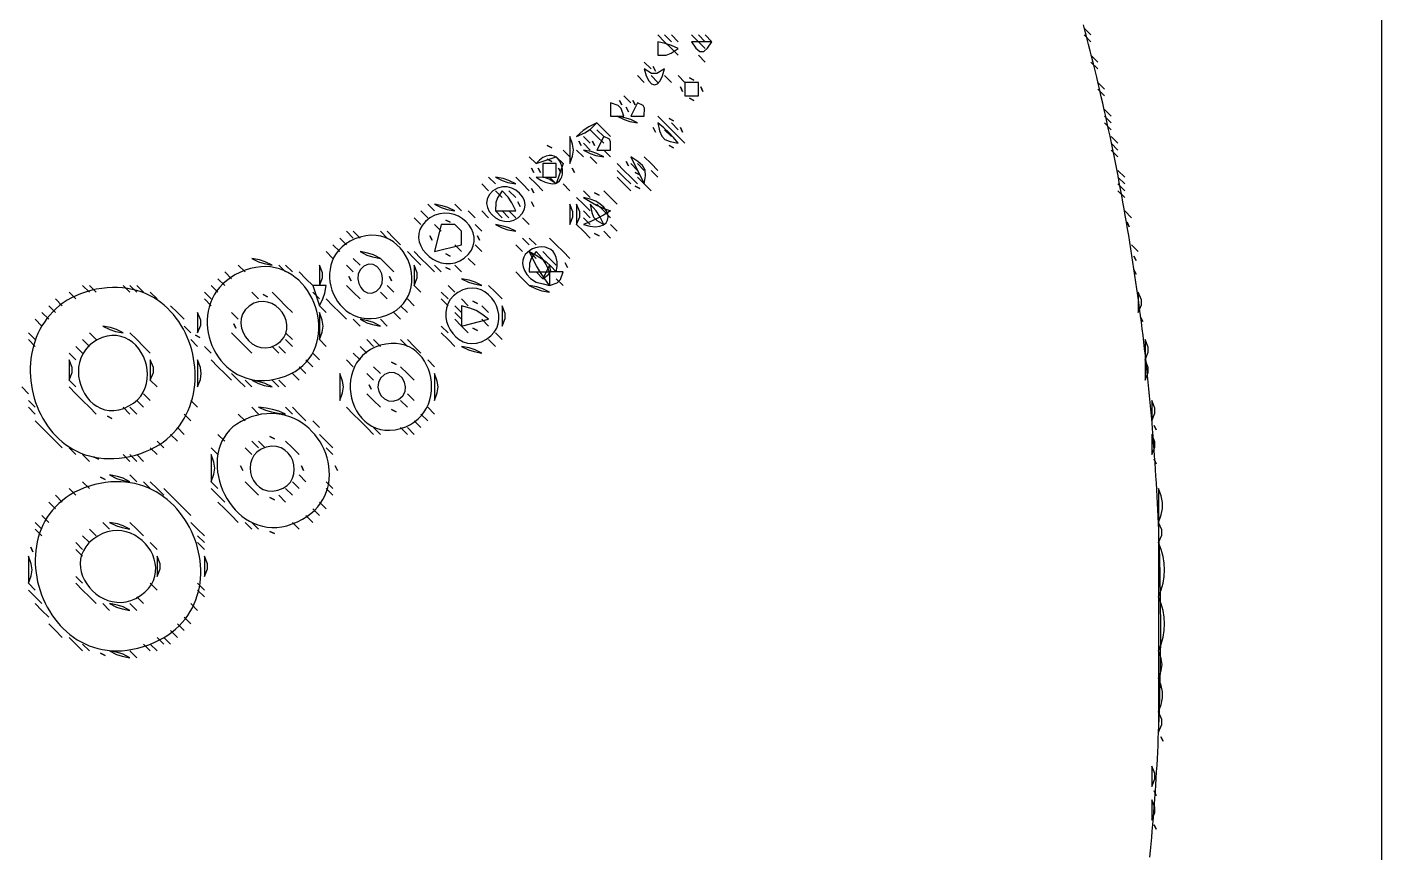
# Model space of a CAD drawing. Extents: x 0 to 750, y 0 to 750.
# Drawn here: x 549.8 to 750, y 342.2 to 464.2 of the extents above; entities that cross this region are included whole.
import ezdxf

# ---------------------------------------------------------------- set-up
doc = ezdxf.new("R2010")
doc.units = 0
for name, color, linetype in [('C18', 18, 'CONTINUOUS'), ('C19', 19, 'CONTINUOUS'), ('C250', 250, 'CONTINUOUS'), ('C251', 251, 'CONTINUOUS'), ('C252', 252, 'CONTINUOUS'), ('C253', 253, 'CONTINUOUS'), ('C254', 254, 'CONTINUOUS'), ('C27', 27, 'CONTINUOUS'), ('C28', 28, 'CONTINUOUS'), ('C29', 29, 'CONTINUOUS'), ('C37', 37, 'CONTINUOUS'), ('C39', 39, 'CONTINUOUS'), ('C47', 47, 'CONTINUOUS'), ('C59', 59, 'CONTINUOUS'), ('C7', 7, 'CONTINUOUS')]:
    doc.layers.add(name, color=color, linetype=linetype)

msp = doc.modelspace()

# ---------------------------------------------------------------- linework, layer by layer
at = {"layer": 'C18'}
msp.add_lwpolyline([(644, 449), (645, 448), (644, 449)], dxfattribs=at)
at = {"layer": 'C19'}
for points in [[(644, 462), (645, 461), (644, 462)], [(649, 462), (650, 461), (649, 462)], [(633.6666, 446.6666), (633.3333, 447.3333)], [(633.333313, 447.333344), (633.6667, 446.6666)], [(607, 430), (608, 429), (607, 430)]]:
    msp.add_lwpolyline(points, dxfattribs=at)
at = {"layer": 'C250'}
for points in [[(645, 463), (646, 462), (645, 463)], [(706, 463), (707, 462), (706, 463)], [(707, 459), (708, 458), (707, 459)], [(640, 457), (641, 456), (640, 457)], [(642, 457), (643, 456), (642, 457)], [(708, 455), (709, 454), (708, 455)], [(642.6666, 448.6666), (642.3333, 449.3333)], [(642.333313, 449.333344), (642.6667, 448.6666)], [(645, 449), (646, 448), (645, 449)], [(626.666687, 446.666656), (627.3333, 446.3333), (626.6667, 446.6666)], [(646, 448), (647, 447), (646, 448)], [(626.666687, 444.666656), (627.3333, 444.3333), (626.6667, 444.6666)], [(633, 445), (634, 444), (633, 445)], [(635, 446), (636, 445), (635, 446)], [(710, 446), (711, 445), (710, 446)], [(630.6666, 442.6666), (630.3333, 443.3333)], [(630.333313, 443.333344), (630.6667, 442.6666)], [(642, 443), (643, 442), (642, 443)], [(617, 441), (618, 440), (617, 441)], [(622, 442), (623, 441), (622, 442)], [(641, 441), (642, 440), (641, 441)], [(621, 440), (622, 439), (621, 440)], [(632, 440), (633, 439), (632, 440)], [(636, 439), (637, 438), (636, 439)], [(609, 438), (610, 437), (609, 438)], [(624.6666, 437.6666), (624.3333, 438.3333)], [(624.333313, 438.333344), (624.6667, 437.6666)], [(632, 437), (633, 436), (632, 437)], [(607, 436), (608, 435), (607, 436)], [(616, 435), (617, 434), (616, 435)], [(712.6666, 434.6666), (712.3333, 435.3333)], [(712.333313, 435.333344), (712.6667, 434.6666)], [(597, 434), (598, 433), (597, 434)], [(623, 433), (624, 432), (623, 433)], [(635, 434), (636, 433), (635, 434)], [(622, 432), (623, 431), (622, 432)], [(593, 429), (593, 426), (593.464, 427.123), (593.464, 427.8769), (593, 429)], [(598, 430), (599, 429), (598, 430)], [(599.564087, 428.828705), (599.0316, 428.3138), (598.7444, 427.678), (598.6767, 426.9845), (598.8027, 426.297), (599.0965, 425.679), (599.5326, 425.1939), (600.085, 424.9053), (600.728, 424.8765), (601.4359, 425.1713)], [(601.4359, 425.1712), (601.9682, 425.686), (602.2553, 426.3219), (602.3231, 427.0153), (602.1971, 427.7028), (601.9032, 428.3208), (601.4672, 428.8059), (600.9149, 429.0946), (600.2719, 429.1233), (599.5641, 428.8287)], [(609, 429), (610, 428), (609, 429)], [(629.6666, 428.6666), (629.3333, 429.3333)], [(629.333313, 429.333344), (629.6667, 428.6666)], [(597.6666, 426.6666), (597.3333, 427.3333)], [(597.333313, 427.333344), (597.6667, 426.6666)], [(614, 427), (615.01, 426.4922), (615.8544, 426.2187), (617, 426), (615.9899, 426.5077), (615.1454, 426.7812), (614, 427)], [(558, 426), (559, 425), (558, 426)], [(566, 426), (567, 425), (566, 426)], [(607, 426), (608, 425), (607, 426)], [(624, 426), (625.01, 425.4921), (625.8544, 425.2187), (627, 425), (625.9899, 425.5077), (625.1455, 425.7812), (624, 426)], [(554, 424), (555, 423), (554, 424)], [(571, 423), (572, 422), (571, 423)], [(594, 424), (595, 423), (594, 424)], [(615.666687, 423.666656), (616.3333, 423.3333), (615.6667, 423.6666)], [(551, 421), (552, 420), (551, 421)], [(575, 422), (575, 419), (575.464, 420.123), (575.464, 420.8769), (575, 422)], [(615.666687, 419.666656), (616.3333, 419.3333), (615.6667, 419.6666)], [(566, 418), (567, 417), (566, 418)], [(593, 418), (594, 417), (593, 418)], [(606, 418), (607, 417), (606, 418)], [(614, 417), (615.01, 416.4921), (615.8544, 416.2187), (617, 416), (615.9899, 416.5077), (615.1454, 416.7812), (614, 417)], [(575, 415), (575, 411), (575.3994, 412.1198), (575.5326, 413), (575.3994, 413.8801), (575, 415)], [(597, 415), (598, 414), (597, 415)], [(715, 415), (715, 412), (715.464, 413.123), (715.464, 413.8769), (715, 415)], [(578, 414), (579, 413), (578, 414)], [(596, 413), (596, 409), (596.3994, 410.1198), (596.5326, 410.9999), (596.3994, 411.88), (596, 413)], [(605, 414), (606, 413), (605, 414)], [(549, 411), (550, 410), (549, 411)], [(556, 412), (557, 411), (556, 412)], [(587, 412), (588, 411), (587, 412)], [(600.6666, 410.6666), (600.3333, 411.3333)], [(600.333313, 411.333344), (600.6667, 410.6666)], [(557, 410), (558, 409), (557, 410)], [(566, 409), (567, 408), (566, 409)], [(605, 409), (606, 408), (605, 409)], [(550, 408), (551, 407), (550, 408)], [(597, 408), (598, 407), (597, 408)], [(606, 405), (607, 404), (606, 405)], [(554, 403), (555, 402), (554, 403)], [(594, 403), (595, 402), (594, 403)], [(716, 404), (716, 401), (716.464, 402.123), (716.464, 402.8769), (716, 404)], [(558, 401), (559, 400), (558, 401)], [(566, 401), (567, 400), (566, 401)], [(560.666687, 397.666656), (561.3333, 397.3333), (560.6667, 397.6666)], [(568, 397), (569, 396), (568, 397)], [(577, 396), (578, 395), (577, 396)], [(573, 393), (574, 392), (573, 393)], [(579, 393), (580, 392), (579, 393)], [(593, 394), (594, 393), (593, 394)], [(551, 391), (552, 390), (551, 391)], [(562, 391), (563.01, 390.4921), (563.8544, 390.2187), (565, 390), (563.9899, 390.5077), (563.1455, 390.7812), (562, 391)], [(591, 392), (592, 391), (591, 392)], [(557, 387), (558, 386), (557, 387)], [(568, 388), (569, 387), (568, 388)], [(557, 383), (558, 382), (557, 383)], [(568, 382), (569, 381), (568, 382)], [(551, 379), (552, 378), (551, 379)], [(562, 379), (563.01, 378.4921), (563.8544, 378.2187), (565, 378), (563.9899, 378.5077), (563.1455, 378.7812), (562, 379)], [(717, 380), (717, 372), (717.381, 373.0253), (717.6532, 374.0289), (717.8166, 375.0181), (717.871, 375.9999), (717.8166, 376.9818), (717.6532, 377.9709), (717.381, 378.9745), (717, 380)], [(568, 373), (569, 372), (568, 373)], [(560.666687, 371.666656), (561.3333, 371.3333), (560.6667, 371.6666)], [(565, 372), (566, 371), (565, 372)], [(716.6666, 350.6666), (716.3333, 351.3333)], [(716.333313, 351.333344), (716.6667, 350.6666)]]:
    msp.add_lwpolyline(points, dxfattribs=at)
at = {"layer": 'C251'}
for points in [[(648, 463), (649, 462), (648, 463)], [(650, 463), (651, 462), (650, 463)], [(647, 456), (647, 454), (649, 454), (649, 456), (647, 456)], [(643, 451), (644, 450), (643, 451)], [(709, 451), (710, 450), (709, 451)], [(632, 447), (633, 446), (632, 447)], [(634, 448), (635, 447), (634, 448)], [(629, 446), (630, 445), (629, 446)], [(631, 446), (632, 445), (631, 446)], [(641, 445), (642, 444), (641, 445)], [(628.6666, 442.6666), (628.3333, 443.3333)], [(628.333313, 443.333344), (628.6667, 442.6666)], [(640, 444), (641, 443), (640, 444)], [(623, 441), (624, 440), (623, 441)], [(639, 442), (640, 441), (639, 442)], [(711, 441), (712, 440), (711, 441)], [(619, 440), (620, 439), (619, 440)], [(620, 440), (619.3026, 438.9643), (619.0401, 438.2478), (619, 437), (622, 437), (621.4432, 438.2082), (620.8977, 439.0298), (620, 440)], [(613, 438), (614, 437), (613, 438)], [(620, 437), (621, 436), (620, 437)], [(613, 435), (614, 434), (613, 435)], [(636, 435), (637, 434), (636, 435)], [(603, 434), (604, 433), (603, 434)], [(609.6666, 432.6666), (609.3333, 433.3333)], [(609.333313, 433.333344), (609.6667, 432.6666)], [(627, 433), (628, 432), (627, 433)], [(632, 434), (633, 433), (632, 434)], [(594, 431), (595, 430), (594, 431)], [(607, 431), (608, 430), (607, 431)], [(613, 432), (614, 431), (613, 432)], [(616, 432), (617, 431), (616, 432)], [(624, 431), (625, 430), (624, 431)], [(625, 431), (624.3026, 429.9643), (624.0402, 429.2478), (624, 428), (627, 428), (626.4432, 429.2082), (625.8977, 430.0298), (625, 431)], [(588, 429), (589, 428), (588, 429)], [(603, 429), (604, 428), (603, 429)], [(607, 429), (607, 426), (607.464, 427.123), (607.464, 427.8769), (607, 429)], [(713.6666, 429.6666), (713.3333, 430.3333)], [(713.333313, 430.333344), (713.6667, 429.6666)], [(625, 428), (626, 427), (625, 428)], [(568, 425), (569, 424), (568, 425)], [(602, 425), (603, 424), (602, 425)], [(618, 426), (619, 425), (618, 426)], [(619, 425), (620, 424), (619, 425)], [(553, 423), (554, 422), (553, 423)], [(587, 424), (588, 423), (587, 424)], [(593, 423), (594, 422), (593, 423)], [(606, 424), (607, 423), (606, 424)], [(552, 422), (553, 421), (552, 422)], [(596, 422), (597, 421), (596, 422)], [(598, 421), (599, 420), (598, 421)], [(613, 422), (614, 421), (613, 422)], [(550, 419), (551, 418), (550, 419)], [(560.148132, 417.952942), (559.4671, 417.5212), (558.8891, 417.0277), (558.4102, 416.4813), (558.0269, 415.8906), (557.7356, 415.2643), (557.5326, 414.6112), (557.4143, 413.9399), (557.3771, 413.2592), (557.4173, 412.5777), (557.5314, 411.9043), (557.7157, 411.2476), (557.9666, 410.6164), (558.2805, 410.0193), (558.6536, 409.465), (559.0825, 408.9624), (559.5635, 408.5201), (560.093, 408.1467), (560.6673, 407.8512), (561.2828, 407.642), (561.9359, 407.5281), (562.623, 407.518), (563.3404, 407.6205), (564.0845, 407.8444), (564.8518, 408.1983), (565.5322, 408.6297), (566.1085, 409.1221), (566.5845, 409.667), (566.9639, 410.2555), (567.2506, 410.8793), (567.4483, 411.5296), (567.561, 412.1978), (567.5923, 412.8754), (567.5462, 413.5536), (567.4264, 414.2239), (567.2367, 414.8777), (566.981, 415.5064), (566.663, 416.1013), (566.2867, 416.6538), (565.8557, 417.1553), (565.3739, 417.5972), (564.8451, 417.9709), (564.2731, 418.2677), (563.6618, 418.4791), (563.0149, 418.5965), (562.3363, 418.6111), (561.6297, 418.5145), (560.899, 418.2979), (560.1481, 417.9529)], [(559, 419), (560, 418), (559, 419)], [(619, 419), (620, 418), (619, 419)], [(567, 417), (568, 416), (567, 417)], [(576, 417), (577, 416), (576, 417)], [(581, 418), (582, 417), (581, 418)], [(618, 418), (619, 417), (618, 418)], [(568, 415), (568, 412), (568.464, 413.123), (568.464, 413.8769), (568, 415)], [(592, 416), (593, 415), (592, 416)], [(589, 413), (590, 412), (589, 413)], [(601, 414), (602, 413), (601, 414)], [(602.602661, 412.828705), (602.016, 412.3077), (601.7046, 411.6746), (601.6382, 410.9896), (601.7863, 410.3131), (602.1185, 409.7055), (602.6046, 409.2271), (603.2141, 408.9384), (603.9167, 408.8996), (604.6821, 409.1713)], [(604.6821, 409.1712), (605.3259, 409.7058), (605.6647, 410.3502), (605.7355, 411.0435), (605.5751, 411.7249), (605.2207, 412.3338), (604.7092, 412.8094), (604.0777, 413.0909), (603.3631, 413.1176), (602.6026, 412.8287)], [(606, 413), (607, 412), (606, 413)], [(610, 413), (610, 409), (610.3994, 410.1198), (610.5326, 410.9999), (610.3994, 411.88), (610, 413)], [(567, 410), (568, 409), (567, 410)], [(574, 409), (575, 408), (574, 409)], [(601, 409), (602, 408), (601, 409)], [(606, 410), (607, 409), (606, 410)], [(559, 408), (560, 407), (559, 408)], [(583, 408), (584, 407), (583, 408)], [(588, 408), (589, 407), (588, 408)], [(552, 405), (553, 404), (552, 405)], [(716.6666, 404.6666), (716.3333, 405.3333)], [(716.333313, 405.333344), (716.6667, 404.6666)], [(553, 404), (554, 403), (553, 404)], [(568, 402), (569, 401), (568, 402)], [(577, 402), (578, 401), (577, 402)], [(589, 402), (590, 401), (589, 402)], [(562, 398), (563.01, 397.4921), (563.8544, 397.2187), (565, 397), (563.9899, 397.5077), (563.1455, 397.7812), (562, 398)], [(582, 397), (583, 396), (582, 397)], [(571, 395), (572, 394), (571, 395)], [(583, 396), (584, 395), (583, 396)], [(594, 396), (595, 395), (594, 396)], [(572, 394), (573, 393), (572, 394)], [(592, 393), (593, 392), (592, 393)], [(582, 391), (583, 390), (582, 391)], [(589, 391), (590, 390), (589, 391)], [(558, 389), (559, 388), (558, 389)], [(575, 389), (576, 388), (575, 389)], [(717, 388), (717, 380), (717.381, 381.0253), (717.6532, 382.0289), (717.8166, 383.0181), (717.871, 383.9999), (717.8166, 384.9818), (717.6532, 385.9709), (717.381, 386.9745), (717, 388)], [(550, 382), (551, 381), (550, 382)], [(558, 381), (559, 380), (558, 381)], [(559, 380), (560, 379), (559, 380)], [(561, 379), (562, 378), (561, 379)], [(573, 377), (574, 376), (573, 377)], [(571, 375), (572, 374), (571, 375)], [(572, 376), (573, 375), (572, 376)], [(562, 372), (563.01, 371.4921), (563.8544, 371.2187), (565, 371), (563.9899, 371.5077), (563.1455, 371.7812), (562, 372)], [(717, 372), (717, 368), (717.3994, 369.1198), (717.5326, 370), (717.3994, 370.8801), (717, 372)]]:
    msp.add_lwpolyline(points, dxfattribs=at)
at = {"layer": 'C252'}
for points in [[(643, 463), (644, 462), (643, 463)], [(706, 464), (707, 463), (706, 464)], [(645, 461), (646, 460), (645, 461)], [(707, 460), (708, 459), (707, 460)], [(642.6666, 457.6666), (642.3333, 458.3333)], [(642.333313, 458.333344), (642.6667, 457.6666)], [(708, 456), (709, 455), (708, 456)], [(636, 453), (636, 451), (638, 451), (637.6025, 452.1241), (637.124, 452.6026), (636, 453)], [(640, 453), (639, 451), (641, 451), (641.0295, 452.1977), (640.8369, 452.6044), (640, 453)], [(647.666687, 453.666656), (648.3333, 453.3333), (647.6667, 453.6666)], [(638.6666, 451.6666), (638.3333, 452.3333)], [(638.333313, 452.333344), (638.6667, 451.6666)], [(633, 449), (634, 448), (633, 449)], [(634, 450), (635, 449), (634, 450)], [(635, 449), (636, 448), (635, 449)], [(645, 450), (646, 449), (645, 450)], [(710, 447), (711, 446), (710, 447)], [(637, 444), (638, 443), (637, 444)], [(638, 443), (639, 442), (638, 443)], [(624, 442), (625, 441), (624, 442)], [(625, 441), (626, 440), (625, 441)], [(637, 442), (638, 441), (637, 442)], [(638, 441), (639, 440), (638, 441)], [(640, 442), (641, 441), (640, 442)], [(711, 442), (712, 441), (711, 442)], [(631, 439), (632, 438), (631, 439)], [(633.666687, 439.666656), (634.3333, 439.3333), (633.6667, 439.6666)], [(608, 437), (609, 436), (608, 437)], [(621, 437), (622, 436), (621, 437)], [(635, 437), (636, 436), (635, 437)], [(712, 437), (713, 436), (712, 437)], [(619, 435), (620.01, 434.4922), (620.8544, 434.2187), (622, 434), (620.9899, 434.5077), (620.1455, 434.7812), (619, 435)], [(632, 436), (633, 435), (632, 436)], [(616.6666, 432.6666), (616.3333, 433.3333)], [(616.333313, 433.333344), (616.6667, 432.6666)], [(606, 431), (607, 430), (606, 431)], [(628, 432), (629, 431), (628, 432)], [(581, 429), (582, 428), (581, 429)], [(597, 429), (598, 428), (597, 429)], [(608, 430), (609, 429), (608, 430)], [(613, 429), (614, 428), (613, 429)], [(627, 430), (628, 429), (627, 430)], [(579, 428), (580, 427), (579, 428)], [(622, 428), (623, 427), (622, 428)], [(556, 425), (557, 424), (556, 425)], [(565, 426), (566, 425), (565, 426)], [(577, 426), (578, 425), (577, 426)], [(584.666687, 424.666656), (585.3333, 424.3333), (584.6667, 424.6666)], [(598, 425), (599, 424), (598, 425)], [(603, 426), (604, 425), (603, 426)], [(714, 425), (714, 422), (714.464, 423.123), (714.464, 423.8769), (714, 425)], [(576, 424), (577, 423), (576, 424)], [(582.6073, 422.952942), (582.0253, 422.397), (581.6374, 421.7719), (581.4282, 421.1005), (581.3826, 420.4058), (581.4853, 419.7109), (581.721, 419.0386), (582.0745, 418.4121), (582.5305, 417.8542), (583.0738, 417.388), (583.6892, 417.0366), (584.3613, 416.8228), (585.0751, 416.7697), (585.8151, 416.9003), (586.5663, 417.2376), (587.2396, 417.736), (587.7258, 418.2991), (588.0386, 418.9089), (588.1919, 419.5476), (588.1994, 420.1972), (588.0749, 420.8399), (587.8322, 421.4579), (587.4851, 422.0331), (587.0475, 422.5478), (586.5331, 422.9841), (585.9557, 423.324), (585.3292, 423.5497), (584.6673, 423.6434), (583.9838, 423.587), (583.2925, 423.3628), (582.6073, 422.9529)], [(588, 423), (589, 422), (588, 423)], [(595, 423), (596, 422), (595, 423)], [(613, 423), (614, 422), (613, 423)], [(614, 424), (615, 423), (614, 424)], [(614, 423), (614, 420), (618, 421), (616.9985, 421.775), (616.1534, 422.2834), (615.2316, 422.6501), (614, 423)], [(620, 423), (620, 420), (620.464, 421.123), (620.464, 421.8769), (620, 423)], [(602, 421), (603, 420), (602, 421)], [(604, 422), (605, 421), (604, 422)], [(613, 421), (614, 420), (613, 421)], [(565, 419), (566, 418), (565, 419)], [(573, 420), (574, 419), (573, 420)], [(580.6666, 419.6666), (580.3333, 420.3333)], [(580.333313, 420.333344), (580.6667, 419.6666)], [(614, 420), (615, 419), (614, 420)], [(574, 418), (575, 417), (574, 418)], [(582, 417), (583, 416), (582, 417)], [(599, 417), (600, 416), (599, 417)], [(601, 418), (602, 417), (601, 418)], [(609, 415), (610, 414), (609, 415)], [(568, 412), (569, 411), (568, 412)], [(582, 412), (583, 411), (582, 412)], [(586, 412), (587, 411), (586, 412)], [(565, 408), (566, 407), (565, 408)], [(573, 407), (574, 406), (573, 407)], [(581, 407), (582, 406), (581, 407)], [(598, 407), (599, 406), (598, 407)], [(609, 408), (610, 407), (609, 408)], [(599, 406), (600, 405), (599, 406)], [(601, 405), (602, 404), (601, 405)], [(605, 405), (606, 404), (605, 405)], [(578, 404), (579, 403), (578, 404)], [(588, 403), (589, 402), (588, 403)], [(556, 402), (557, 401), (556, 402)], [(565, 401), (566, 400), (565, 401)], [(590.6666, 398.6666), (590.3333, 399.3333)], [(590.333313, 399.333344), (590.6667, 398.6666)], [(558, 397), (559, 396), (558, 397)], [(577, 397), (578, 396), (577, 397)], [(556, 396), (557, 395), (556, 396)], [(585.666687, 394.666656), (586.3333, 394.3333), (585.6667, 394.6666)], [(561, 391), (562, 390), (561, 391)], [(574, 391), (575, 390), (574, 391)], [(717, 391), (717, 388), (717.464, 389.123), (717.464, 389.8769), (717, 391)], [(560.229187, 388.968384), (559.5222, 388.4835), (558.9376, 387.9569), (558.4697, 387.3953), (558.1131, 386.8056), (557.8622, 386.1947), (557.7116, 385.5696), (557.6556, 384.9372), (557.6889, 384.3043), (557.8059, 383.6779), (558.0011, 383.0649), (558.2689, 382.4723), (558.604, 381.9069), (559.0007, 381.3756), (559.4536, 380.8854), (559.9571, 380.4431), (560.5058, 380.0557), (561.0941, 379.7302), (561.7165, 379.4733), (562.3675, 379.292), (563.0417, 379.1933), (563.7334, 379.184), (564.4373, 379.2711), (565.1477, 379.4615), (565.8592, 379.762), (566.5663, 380.1797), (567.2155, 380.6856), (567.746, 381.2315), (568.1632, 381.8103), (568.4723, 382.4149), (568.6788, 383.0381), (568.788, 383.6729), (568.8053, 384.3122), (568.736, 384.9488), (568.5855, 385.5756), (568.3591, 386.1855), (568.0623, 386.7714), (567.7003, 387.3262), (567.2786, 387.8428), (566.8025, 388.314), (566.2774, 388.7328), (565.7086, 389.0921), (565.1014, 389.3846), (564.4614, 389.6034), (563.7937, 389.7413), (563.1038, 389.7911), (562.397, 389.7459), (561.6788, 389.5984), (560.9543, 389.3415), (560.2292, 388.9683)], [(559, 390), (560, 389), (559, 390)], [(550.6666, 386.6666), (550.3333, 387.3333)], [(550.333313, 387.333344), (550.6667, 386.6666)], [(569, 386), (569, 383), (569.464, 384.123), (569.464, 384.8769), (569, 386)], [(575, 381), (576, 380), (575, 381)], [(556, 374), (557, 373), (556, 374)], [(558, 373), (559, 372), (558, 373)], [(717, 368), (717, 363), (717.3982, 364.1046), (717.5974, 365.0522), (717.5974, 365.9475), (717.3982, 366.8952), (717, 368)], [(716, 350), (716, 347), (716.464, 348.123), (716.464, 348.8769), (716, 350)]]:
    msp.add_lwpolyline(points, dxfattribs=at)
at = {"layer": 'C253'}
for points in [[(648, 462), (648.6364, 461.0371), (649.2182, 460.5557), (649.7817, 460.5557), (650.3635, 461.0371), (651, 462), (648, 462)], [(647.666687, 456.666656), (648.3333, 456.3333), (647.6667, 456.6666)], [(646.6666, 454.6666), (646.3333, 455.3333)], [(646.333313, 455.333344), (646.6667, 454.6666)], [(649.6666, 454.6666), (649.3333, 455.3333)], [(649.333313, 455.333344), (649.6667, 454.6666)], [(637.6666, 452.6666), (637.3333, 453.3333)], [(637.333313, 453.333344), (637.6667, 452.6666)], [(639.6666, 452.6666), (639.3333, 453.3333)], [(639.333313, 453.333344), (639.6667, 452.6666)], [(644.666687, 450.666656), (645.3333, 450.3333), (644.6667, 450.6666)], [(709, 452), (710, 451), (709, 452)], [(624, 445), (625, 444), (624, 445)], [(637, 443), (638, 442), (637, 443)], [(711, 443), (712, 442), (711, 443)], [(627, 442), (628, 441), (627, 442)], [(617, 437), (618, 436), (617, 437)], [(619, 437), (620, 436), (619, 437)], [(622.6666, 437.6666), (622.3333, 438.3333)], [(622.333313, 438.333344), (622.6667, 437.6666)], [(632, 438), (633, 437), (632, 438)], [(633, 438), (633.2328, 436.7863), (633.4833, 436.0829), (633.9921, 435.588), (635, 435), (634.4432, 436.2082), (633.8977, 437.0298), (633, 438)], [(631, 435), (632, 434), (631, 435)], [(596, 433), (597, 432), (596, 433)], [(598, 434), (599, 433), (598, 434)], [(602, 434), (603, 433), (602, 434)], [(633.666687, 433.666656), (634.3333, 433.3333), (633.6667, 433.6666)], [(595, 432), (596, 431), (595, 432)], [(599, 431), (600.01, 430.4921), (600.8544, 430.2187), (602, 430), (600.9899, 430.5077), (600.1454, 430.7812), (599, 431)], [(611.666687, 430.666656), (612.3333, 430.3333), (611.6667, 430.6666)], [(587, 429), (588, 428), (587, 429)], [(610, 429), (611, 428), (610, 429)], [(627, 429), (626, 427), (626.9075, 427.6599), (627.1955, 428.1167), (627, 429)], [(578, 427), (579, 426), (578, 427)], [(623, 427), (624, 426), (623, 427)], [(559, 426), (560, 425), (559, 426)], [(583, 425), (584, 424), (583, 425)], [(592, 425), (593, 424), (592, 425)], [(597, 426), (598, 425), (597, 426)], [(605, 423), (606, 422), (605, 423)], [(611, 424), (612, 423), (611, 424)], [(580, 422), (581, 421), (580, 422)], [(593, 422), (593, 418), (593.3994, 419.1198), (593.5326, 419.9999), (593.3994, 420.88), (593, 422)], [(561, 420), (562.01, 419.4922), (562.8545, 419.2187), (564, 419), (562.9899, 419.5077), (562.1455, 419.7812), (561, 420)], [(611, 420), (612, 419), (611, 420)], [(605, 418), (606, 417), (605, 418)], [(607, 417), (608, 416), (607, 417)], [(715, 418), (715, 415), (715.464, 416.123), (715.464, 416.8769), (715, 418)], [(556, 416), (557, 415), (556, 416)], [(591, 415), (592, 414), (591, 415)], [(598, 416), (599, 415), (598, 416)], [(580, 413), (581, 412), (580, 413)], [(590, 414), (591, 413), (590, 414)], [(600, 413), (601, 412), (600, 413)], [(556, 411), (557, 410), (556, 411)], [(600, 410), (601, 409), (600, 410)], [(716, 409), (716, 406), (716.464, 407.123), (716.464, 407.8769), (716, 409)], [(590, 407), (591, 406), (590, 407)], [(608, 407), (609, 406), (608, 407)], [(607, 406), (608, 405), (607, 406)], [(569, 403), (570, 402), (569, 403)], [(583, 403), (584, 402), (583, 403)], [(559.666687, 400.666656), (560.3333, 400.3333), (559.6667, 400.6666)], [(564, 401), (565, 400), (564, 401)], [(582, 402), (583, 401), (582, 402)], [(594, 402), (595, 401), (594, 402)], [(567, 397), (568, 396), (567, 397)], [(590, 398), (591, 397), (590, 398)], [(569, 396), (570, 395), (569, 396)], [(587, 395), (588, 394), (587, 395)], [(717, 396), (717, 391), (717.3982, 392.1046), (717.5974, 393.0522), (717.5974, 393.9475), (717.3982, 394.8952), (717, 396)], [(552, 392), (553, 391), (552, 392)], [(565, 391), (566, 390), (565, 391)], [(583, 391), (584, 390), (583, 391)], [(557, 388), (558, 387), (557, 388)], [(557, 382), (558, 381), (557, 382)], [(565, 379), (566, 378), (565, 379)], [(574, 379), (575, 378), (574, 379)], [(552, 378), (553, 377), (552, 378)], [(567, 373), (568, 372), (567, 373)], [(717, 363), (717, 360), (717.464, 361.123), (717.464, 361.8769), (717, 363)]]:
    msp.add_lwpolyline(points, dxfattribs=at)
at = {"layer": 'C254'}
for points in [[(644, 463), (645, 462), (644, 463)], [(649, 463), (650, 462), (649, 463)], [(643, 462), (643, 460), (644.2478, 460.0402), (644.9644, 460.3026), (646, 461), (645.0276, 461.4707), (644.0997, 461.7642), (643, 462)], [(641, 458), (641.2919, 456.9662), (641.655, 456.2278), (642.0656, 455.7848), (642.5, 455.6371), (642.9343, 455.7848), (643.3449, 456.2278), (643.708, 456.9662), (644, 458), (642.8403, 457.3169), (642.0891, 457.2883), (641, 458)], [(631, 448), (632.2081, 448.5566), (633.0298, 449.1021), (634, 450), (632.7916, 449.4432), (631.97, 448.8978), (631, 448)], [(643, 450), (643.2703, 448.8265), (643.5836, 448.0616), (644.0617, 447.5835), (644.8265, 447.2702), (646, 447), (645.2995, 447.8676), (644.6114, 448.6114), (643.8677, 449.2995), (643, 450)], [(646.6666, 448.6666), (646.3333, 449.3333)], [(646.333313, 449.333344), (646.6667, 448.6666)], [(635, 448), (634, 446), (636, 446), (636.0295, 447.1977), (635.8369, 447.6044), (635, 448)], [(710, 448), (711, 447), (710, 448)], [(625.6666, 442.6666), (625.3333, 443.3333)], [(625.333313, 443.333344), (625.6667, 442.6666)], [(626, 444), (626, 442), (628, 442), (628, 444), (626, 444)], [(638.6666, 443.6666), (638.3333, 444.3333)], [(638.333313, 444.333344), (638.6667, 443.6666)], [(619, 442), (620.01, 441.4922), (620.8544, 441.2187), (622, 441), (620.9899, 441.5077), (620.1455, 441.7812), (619, 442)], [(638, 442), (639, 441), (638, 442)], [(639.666687, 440.666656), (640.3333, 440.3333), (639.6667, 440.6666)], [(610, 438), (611.01, 437.4922), (611.8545, 437.2187), (613, 437), (611.9899, 437.5077), (611.1455, 437.7812), (610, 438)], [(611.666687, 435.666656), (612.3333, 435.3333), (611.6667, 435.6666)], [(604, 433), (605, 432), (604, 433)], [(624, 433), (625, 432), (624, 433)], [(713, 432), (714, 431), (713, 432)], [(611.666687, 428.666656), (612.3333, 428.3333), (611.6667, 428.6666)], [(627, 428), (627, 426), (628.124, 426.3973), (628.6025, 426.8758), (629, 428), (627, 428)], [(564, 426), (565, 425), (564, 426)], [(586, 425), (587, 424), (586, 425)], [(599, 421), (600.01, 420.4921), (600.8544, 420.2187), (602, 420), (600.9899, 420.5077), (600.1454, 420.7812), (599, 421)], [(580, 419), (581, 418), (580, 419)], [(550, 418), (551, 417), (550, 418)], [(587, 417), (588, 416), (587, 417)], [(588, 418), (589, 417), (588, 418)], [(603.666687, 414.666656), (604.3333, 414.3333), (603.6667, 414.6666)], [(583, 412), (584.01, 411.4921), (584.8544, 411.2187), (586, 411), (584.9899, 411.5077), (584.1455, 411.7812), (583, 412)], [(550, 409), (551, 408), (550, 409)], [(561.666687, 406.666656), (562.3333, 406.3333), (561.6667, 406.6666)], [(584, 408), (585.0233, 407.58), (585.9328, 407.3091), (586.8758, 407.1336), (588, 407), (586.9765, 407.4199), (586.0671, 407.6908), (585.1241, 407.8663), (584, 408)], [(603.666687, 407.666656), (604.3333, 407.3333), (603.6667, 407.6666)], [(585.666687, 403.666656), (586.3333, 403.3333), (585.6667, 403.6666)], [(593, 404), (594, 403), (593, 404)], [(577, 401), (577, 397), (577.3994, 398.1198), (577.5326, 399), (577.3994, 399.8801), (577, 401)], [(581.6666, 398.6666), (581.3333, 399.3333)], [(581.333313, 399.333344), (581.6667, 398.6666)], [(594, 397), (595, 396), (594, 397)], [(578, 395), (579, 394), (578, 395)], [(551, 390), (552, 389), (551, 390)], [(575, 388), (576, 387), (575, 388)], [(550, 386), (550, 382), (550.3994, 383.1198), (550.5326, 383.9999), (550.3994, 384.88), (550, 386)], [(575, 382), (576, 381), (575, 382)], [(551, 380), (552, 379), (551, 380)], [(569, 374), (570, 373), (569, 374)], [(717.6666, 358.6666), (717.3333, 359.3333)], [(717.333313, 359.333344), (717.6667, 358.6666)], [(716.6666, 345.6666), (716.3333, 346.3333)], [(716.333313, 346.333344), (716.6667, 345.6666)]]:
    msp.add_lwpolyline(points, dxfattribs=at)
at = {"layer": 'C27'}
for points in [[(649, 460), (650, 459), (649, 460)], [(632, 448), (633, 447), (632, 448)], [(618, 442), (619, 441), (618, 442)], [(629, 441), (630, 440), (629, 441)], [(615, 437), (616, 436), (615, 437)], [(626, 431), (627, 430), (626, 431)], [(590, 428), (591, 427), (590, 428)], [(628, 427), (629, 426), (628, 427)], [(612, 426), (613, 425), (612, 426)], [(572, 422), (573, 421), (572, 422)], [(617, 421), (618, 420), (617, 421)], [(714.6666, 420.6666), (714.3333, 421.3333)], [(714.333313, 421.333344), (714.6667, 420.6666)], [(558, 418), (559, 417), (558, 418)], [(564, 408), (565, 407), (564, 408)], [(572, 405), (573, 404), (572, 405)], [(600, 405), (601, 404), (600, 405)], [(578, 394), (579, 393), (578, 394)]]:
    msp.add_lwpolyline(points, dxfattribs=at)
at = {"layer": 'C28'}
msp.add_lwpolyline([(639.666687, 442.666656), (640.3333, 442.3333), (639.6667, 442.6666)], dxfattribs=at)
at = {"layer": 'C29'}
for points in [[(630, 448), (630, 444), (630.3994, 445.1198), (630.5326, 446), (630.3994, 446.8801), (630, 448)], [(624.6666, 439.6666), (624.3333, 440.3333)], [(624.333313, 440.333344), (624.6667, 439.6666)]]:
    msp.add_lwpolyline(points, dxfattribs=at)
at = {"layer": 'C37'}
for points in [[(715.7025, 341.5194), (715.798, 342.4895), (715.8906, 343.4597), (715.9801, 344.4301), (716.0666, 345.4007), (716.1501, 346.3714), (716.2306, 347.3422), (716.3081, 348.3132), (716.3826, 349.2843), (716.4541, 350.2555), (716.5225, 351.2268), (716.5879, 352.1982), (716.6503, 353.1697), (716.7096, 354.1413), (716.7659, 355.1129), (716.8191, 356.0846), (716.8693, 357.0563), (716.9165, 358.0281), (716.9606, 359), (717.0028, 359.9948), (717.0424, 360.9897), (717.0793, 361.9848), (717.1135, 362.98), (717.1451, 363.9752), (717.174, 364.9705), (717.2002, 365.9659), (717.2238, 366.9614), (717.2447, 367.9569), (717.2629, 368.9524), (717.2784, 369.948), (717.2913, 370.9437), (717.3014, 371.9393), (717.3089, 372.935), (717.3137, 373.9307), (717.3157, 374.9264), (717.3151, 375.922), (717.3118, 376.9177), (717.3058, 377.9133), (717.2971, 378.9089), (717.2857, 379.9045), (717.2715, 380.9), (717.2547, 381.8955), (717.2351, 382.8909), (717.2129, 383.8862), (717.1879, 384.8815), (717.1602, 385.8766), (717.1297, 386.8717), (717.0966, 387.8667), (717.0607, 388.8615), (717.0221, 389.8563), (716.9807, 390.8509), (716.9367, 391.8453), (716.8898, 392.8397), (716.8403, 393.8339), (716.788, 394.8279), (716.7329, 395.8217), (716.6751, 396.8154), (716.6146, 397.8089), (716.5513, 398.8022), (716.4853, 399.7953), (716.4164, 400.7882), (716.3449, 401.7809), (716.2705, 402.7734), (716.1935, 403.7656), (716.1136, 404.7576), (716.031, 405.7494), (715.9456, 406.7409), (715.8574, 407.7321), (715.7664, 408.7231), (715.6727, 409.7138), (715.5762, 410.7042), (715.4769, 411.6943), (715.3748, 412.6841), (715.2699, 413.6736), (715.1623, 414.6627), (715.0518, 415.6516), (714.9386, 416.6401), (714.8225, 417.6283), (714.7036, 418.6161), (714.582, 419.6036), (714.4575, 420.5907), (714.3302, 421.5774), (714.2002, 422.5638), (714.0673, 423.5497), (713.9316, 424.5353), (713.793, 425.5205), (713.6517, 426.5052), (713.5075, 427.4895), (713.3605, 428.4734), (713.2107, 429.4569), (713.058, 430.4399), (712.9025, 431.4224), (712.7442, 432.4045), (712.583, 433.3862), (712.419, 434.3673), (712.2522, 435.348), (712.0825, 436.3282), (711.9099, 437.3078), (711.7345, 438.287), (711.5563, 439.2657), (711.3752, 440.2438), (711.1913, 441.2214), (711.0044, 442.1984), (710.8148, 443.1749), (710.6222, 444.1509), (710.4268, 445.1262), (710.2285, 446.1011), (710.0274, 447.0753), (709.8234, 448.0489), (709.6165, 449.022), (709.4067, 449.9944), (709.194, 450.9662), (708.9785, 451.9374), (708.76, 452.908), (708.5387, 453.878), (708.3145, 454.8473), (708.0874, 455.8159), (707.8574, 456.7839), (707.6245, 457.7512), (707.3887, 458.7179), (707.15, 459.6838), (706.9083, 460.6491), (706.6638, 461.6137), (706.4164, 462.5775), (706.166, 463.5407), (705.9128, 464.5031)], [(644, 457), (645, 456), (644, 457)], [(644, 450), (645, 449), (644, 450)], [(639, 444), (640, 443), (639, 444)], [(635, 440), (636, 439), (635, 440)], [(711, 440), (712, 439), (711, 440)], [(630, 438), (630, 435), (630.464, 436.123), (630.464, 436.8769), (630, 438)], [(583, 430), (584.01, 429.4922), (584.8544, 429.2187), (586, 429), (584.9899, 429.5077), (584.1455, 429.7812), (583, 430)], [(615, 430), (616, 429), (615, 430)], [(617, 423), (618, 422), (617, 423)], [(588, 419), (589, 418), (588, 419)], [(600, 418), (601, 417), (600, 418)], [(612, 418), (613, 417), (612, 418)], [(556, 415), (556, 412), (556.464, 413.123), (556.464, 413.8769), (556, 415)], [(577, 415), (578, 414), (577, 415)], [(581, 412), (582, 411), (581, 412)], [(558, 409), (559, 408), (558, 409)], [(551, 406), (552, 405), (551, 406)], [(592, 406), (593, 405), (592, 406)], [(571, 404), (572, 403), (571, 404)], [(589, 397), (590, 396), (589, 397)], [(570, 396), (571, 395), (570, 396)], [(588, 396), (589, 395), (588, 396)], [(553, 394), (554, 393), (553, 394)], [(566, 390), (567, 389), (566, 390)], [(566, 380), (567, 379), (566, 380)], [(553, 376), (554, 375), (553, 376)], [(570, 374), (571, 373), (570, 374)]]:
    msp.add_lwpolyline(points, dxfattribs=at)
at = {"layer": 'C39'}
for points in [[(644.666687, 446.666656), (645.3333, 446.3333), (644.6667, 446.6666)], [(574.666687, 418.666656), (575.3333, 418.3333), (574.6667, 418.6666)], [(595.6666, 398.6666), (595.3333, 399.3333)], [(595.333313, 399.333344), (595.6667, 398.6666)]]:
    msp.add_lwpolyline(points, dxfattribs=at)
at = {"layer": 'C47'}
for points in [[(709, 450), (710, 449), (709, 450)], [(623, 436), (624, 435), (623, 436)], [(602, 430), (603, 429), (602, 430)], [(591, 427), (592, 426), (591, 427)], [(557, 417), (558, 416), (557, 417)], [(586, 417), (587, 416), (586, 417)], [(565, 398), (566, 397), (565, 398)], [(580, 392), (581, 391), (580, 392)]]:
    msp.add_lwpolyline(points, dxfattribs=at)
at = {"layer": 'C59'}
for points in [[(641, 459), (642, 458), (641, 459)], [(646, 457), (647, 456), (646, 457)], [(642, 444), (643, 443), (642, 444)], [(634, 438), (635, 437), (634, 438)], [(610, 435), (611, 434), (610, 435)], [(611, 435), (610, 431), (614, 432), (614, 434), (613, 435), (611, 435)], [(629, 431), (630, 430), (629, 431)], [(603.6666, 426.6666), (603.3333, 427.3333)], [(603.333313, 427.333344), (603.6667, 426.6666)], [(713.6666, 427.6666), (713.3333, 428.3333)], [(713.333313, 428.333344), (713.6667, 427.6666)], [(576, 425), (577, 424), (576, 425)], [(592, 426), (593, 423), (593.5077, 424.01), (593.7812, 424.8544), (594, 426), (592, 426)], [(611, 425), (612, 424), (611, 425)], [(611, 419), (612, 418), (611, 419)], [(579, 413), (580, 412), (579, 413)], [(589, 408), (590, 407), (589, 408)], [(584, 403), (585, 402), (584, 403)], [(585.129639, 402.109558), (584.3724, 401.8074), (583.7677, 401.3919), (583.3089, 400.8849), (582.9898, 400.3089), (582.8039, 399.6858), (582.7449, 399.0379), (582.8063, 398.3874), (582.9819, 397.7565), (583.2652, 397.1673), (583.6498, 396.6421), (584.1295, 396.203), (584.6977, 395.8722), (585.3482, 395.6719), (586.0745, 395.6242), (586.8703, 395.7515), (587.6282, 396.0424), (588.2355, 396.4523), (588.6983, 396.9579), (589.0223, 397.5364), (589.2136, 398.1645), (589.2781, 398.8193), (589.2216, 399.4778), (589.0502, 400.1168), (588.7698, 400.7133), (588.3863, 401.2443), (587.9056, 401.6867), (587.3336, 402.0175), (586.6763, 402.2136), (585.9397, 402.2519), (585.1296, 402.1095)], [(716.6666, 399.6666), (716.3333, 400.3333)], [(716.333313, 400.333344), (716.6667, 399.6666)], [(554, 395), (555, 394), (554, 395)], [(575, 390), (576, 389), (575, 390)], [(585.666687, 389.666656), (586.3333, 389.3333), (585.6667, 389.6666)], [(576, 386), (576, 383), (576.464, 384.123), (576.464, 384.8769), (576, 386)], [(550, 381), (551, 380), (550, 381)], [(554, 375), (555, 374), (554, 375)], [(557, 373), (558, 372), (557, 373)], [(716, 355), (716, 352), (716.464, 353.123), (716.464, 353.8769), (716, 355)]]:
    msp.add_lwpolyline(points, dxfattribs=at)
at = {"layer": 'C7'}
for points in [[(0, 750), (0, 0), (750, 0), (750, 750), (0, 750)], [(638, 454), (639, 453), (638, 454)], [(637, 451), (638.01, 450.4922), (638.8545, 450.2187), (640, 450), (638.9899, 450.5077), (638.1455, 450.7812), (637, 451)], [(634, 449), (635, 448), (634, 449)], [(631.6666, 446.6666), (631.3333, 447.3333)], [(631.333313, 447.333344), (631.6667, 446.6666)], [(625, 444), (628, 445), (629, 444), (628, 441), (626.9643, 441.6973), (626.2478, 441.9597), (625, 442), (625.722, 441.556), (626.3643, 441.2559), (626.929, 441.0862), (627.4186, 441.0335), (627.8353, 441.0846), (628.1815, 441.2261), (628.4595, 441.4446), (628.6716, 441.7268), (628.8201, 442.0592), (628.9074, 442.4286), (628.9358, 442.8216), (628.9076, 443.2248), (628.8251, 443.6249), (628.6907, 444.0085), (628.5066, 444.3623), (628.2752, 444.6729), (627.9989, 444.9269), (627.6799, 445.1111), (627.3205, 445.2119), (626.9231, 445.2162), (626.4901, 445.1105), (626.0236, 444.8814), (625.5262, 444.5157), (625, 444)], [(632, 446), (633.01, 445.4922), (633.8545, 445.2187), (635, 445), (633.9899, 445.5077), (633.1455, 445.7812), (632, 446)], [(639, 445), (641, 441), (641.1977, 442.1828), (641.1117, 443.0468), (640.7269, 443.7194), (640.028, 444.328), (639, 445)], [(624.6666, 442.6666), (624.3333, 443.3333)], [(624.333313, 443.333344), (624.6667, 442.6666)], [(618.642761, 439.95755), (618.0858, 439.3786), (617.7798, 438.7607), (617.6967, 438.1292), (617.8089, 437.5096), (618.0884, 436.9275), (618.5075, 436.4082), (619.0382, 435.9775), (619.6527, 435.6606), (620.3233, 435.4831), (621.022, 435.4706), (621.7211, 435.6485), (622.3927, 436.0424), (622.9759, 436.6368), (623.2999, 437.2666), (623.3936, 437.9063), (623.286, 438.5309), (623.0058, 439.1151), (622.5821, 439.6338), (622.0437, 440.0617), (621.4195, 440.3736), (620.7384, 440.5443), (620.0293, 440.5487), (619.3211, 440.3614), (618.6427, 439.9575)], [(632, 439), (632.9863, 438.3868), (633.9311, 437.8818), (634.9103, 437.4358), (636, 437), (634.9687, 436.3697), (634.0542, 435.8707), (633.1126, 435.4363), (632, 435), (632.9573, 434.7554), (633.7723, 434.682), (634.4435, 434.7573), (634.9699, 434.9589), (635.3502, 435.2644), (635.5833, 435.6516), (635.6678, 436.0979), (635.6026, 436.581), (635.3865, 437.0786), (635.0183, 437.5682), (634.4967, 438.0276), (633.8206, 438.4342), (632.9888, 438.7658), (632, 439)], [(609.321777, 435.96759), (608.6541, 435.4389), (608.1656, 434.8695), (607.8435, 434.2713), (607.6753, 433.6564), (607.6483, 433.0368), (607.7499, 432.4245), (607.9673, 431.8316), (608.2881, 431.2701), (608.6994, 430.7521), (609.1888, 430.2896), (609.7436, 429.8946), (610.3511, 429.5792), (610.9986, 429.3554), (611.6737, 429.2353), (612.3636, 429.2309), (613.0556, 429.3543), (613.7372, 429.6174), (614.3958, 430.0324), (615.0131, 430.6015), (615.4548, 431.2083), (615.7332, 431.8397), (615.8605, 432.4826), (615.8488, 433.1241), (615.7105, 433.7511), (615.4577, 434.3506), (615.1026, 434.9096), (614.6575, 435.4151), (614.1345, 435.8539), (613.546, 436.2132), (612.9041, 436.4798), (612.2211, 436.6407), (611.5091, 436.683), (610.7804, 436.5936), (610.0472, 436.3595), (609.3218, 435.9676)], [(631, 438), (631, 435), (631.464, 436.123), (631.464, 436.8769), (631, 438)], [(599.018494, 433.152771), (598.2331, 432.8761), (597.5282, 432.5401), (596.9019, 432.1502), (596.3524, 431.712), (595.8778, 431.2311), (595.4762, 430.713), (595.1458, 430.1633), (594.8848, 429.5876), (594.6912, 428.9914), (594.5633, 428.3803), (594.4992, 427.7599), (594.497, 427.1357), (594.5549, 426.5134), (594.6711, 425.8984), (594.8436, 425.2964), (595.0707, 424.7129), (595.3505, 424.1536), (595.6812, 423.6238), (596.0608, 423.1293), (596.4876, 422.6756), (596.9596, 422.2683), (597.4751, 421.9129), (598.0322, 421.6151), (598.6291, 421.3803), (599.2638, 421.2141), (599.9346, 421.1222), (600.6396, 421.11), (601.3769, 421.1832), (602.1448, 421.3473), (602.9413, 421.608), (603.6991, 421.9523), (604.3645, 422.3633), (604.9401, 422.8335), (605.4283, 423.3557), (605.8315, 423.9225), (606.1522, 424.5265), (606.3928, 425.1605), (606.5558, 425.8172), (606.6437, 426.4891), (606.6589, 427.169), (606.6038, 427.8496), (606.481, 428.5234), (606.2928, 429.1833), (606.0418, 429.8218), (605.7303, 430.4317), (605.3608, 431.0055), (604.9359, 431.5361), (604.4579, 432.016), (603.9293, 432.4379), (603.3525, 432.7945), (602.7301, 433.0785), (602.0644, 433.2826), (601.358, 433.3993), (600.6132, 433.4215), (599.8325, 433.3417), (599.0185, 433.1527)], [(627, 426), (626.2866, 426.9772), (625.6438, 427.9322), (625.0578, 428.8985), (624.5144, 429.9098), (624, 431), (625.025, 430.4829), (625.8322, 430.0027), (626.5268, 429.481), (627.2143, 428.8395), (628, 428), (628.1179, 428.8109), (628.1147, 429.5115), (628.0044, 430.1061), (627.801, 430.5991), (627.5184, 430.9947), (627.1707, 431.2974), (626.7719, 431.5114), (626.336, 431.641), (625.8769, 431.6907), (625.4088, 431.6647), (624.9455, 431.5673), (624.5011, 431.4029), (624.0896, 431.1758), (623.725, 430.8904), (623.4213, 430.5509), (623.1925, 430.1618), (623.0526, 429.7272), (623.0156, 429.2516), (623.0955, 428.7393), (623.3063, 428.1946), (623.662, 427.6218), (624.1767, 427.0254)], [(582.015442, 428.243042), (581.2272, 427.9189), (580.5035, 427.5512), (579.8429, 427.1432), (579.2443, 426.698), (578.7065, 426.2188), (578.2283, 425.7088), (577.8084, 425.1713), (577.4458, 424.6094), (577.139, 424.0264), (576.887, 423.4255), (576.6886, 422.8098), (576.5425, 422.1825), (576.4476, 421.547), (576.4025, 420.9063), (576.4062, 420.2638), (576.4575, 419.6225), (576.555, 418.9857), (576.6977, 418.3566), (576.8843, 417.7384), (577.1135, 417.1344), (577.3843, 416.5477), (577.6954, 415.9815), (578.0455, 415.439), (578.4335, 414.9235), (578.8583, 414.4381), (579.3184, 413.9861), (579.8129, 413.5707), (580.3404, 413.195), (580.8998, 412.8623), (581.4898, 412.5758), (582.1093, 412.3386), (582.757, 412.1541), (583.4318, 412.0253), (584.1324, 411.9556), (584.8576, 411.948), (585.6062, 412.0059), (586.3771, 412.1324), (587.169, 412.3307), (587.9807, 412.6041), (588.7229, 412.9243), (589.4, 413.2935), (590.0132, 413.7079), (590.5638, 414.1638), (591.053, 414.6576), (591.4822, 415.1855), (591.8526, 415.7438), (592.1655, 416.3289), (592.4222, 416.9369), (592.624, 417.5642), (592.7722, 418.2071), (592.8681, 418.8618), (592.9129, 419.5247), (592.9079, 420.1921), (592.8544, 420.8602), (592.7538, 421.5253), (592.6072, 422.1838), (592.416, 422.8319), (592.1815, 423.466), (591.905, 424.0822), (591.5876, 424.6769), (591.2308, 425.2465), (590.8358, 425.7871), (590.4039, 426.2951), (589.9363, 426.7667), (589.4345, 427.1983), (588.8995, 427.5862), (588.3328, 427.9266), (587.7357, 428.2158), (587.1093, 428.4502), (586.455, 428.626), (585.7741, 428.7395), (585.0679, 428.787), (584.3376, 428.7648), (583.5846, 428.6692), (582.8101, 428.4965), (582.0154, 428.243)], [(624.1766, 427.0254), (625.0356, 426.5049), (626.0654, 426.2194), (627, 426)], [(560, 425.42749), (559.1977, 425.2459), (558.4322, 425.0269), (557.703, 424.772), (557.0099, 424.4827), (556.3525, 424.1606), (555.7307, 423.8072), (555.1441, 423.424), (554.5923, 423.0127), (554.0752, 422.5747), (553.5924, 422.1117), (553.1436, 421.6251), (552.7285, 421.1165), (552.3468, 420.5875), (551.9983, 420.0395), (551.6826, 419.4743), (551.3995, 418.8932), (551.1486, 418.2979), (550.9297, 417.6899), (550.7425, 417.0708), (550.5866, 416.4421), (550.4618, 415.8053), (550.3678, 415.162), (550.3042, 414.5138), (550.2709, 413.8622), (550.2674, 413.2088), (550.2936, 412.555), (550.349, 411.9025), (550.4335, 411.2528), (550.5467, 410.6074), (550.6883, 409.968), (550.8581, 409.3359), (551.0557, 408.7129), (551.2808, 408.1005), (551.5332, 407.5001), (551.8125, 406.9134), (552.1186, 406.3418), (552.4509, 405.787), (552.8094, 405.2505), (553.1936, 404.7339), (553.6033, 404.2386), (554.0382, 403.7663), (554.4979, 403.3185), (554.9823, 402.8967), (555.491, 402.5025), (556.0237, 402.1375), (556.5801, 401.8031), (557.16, 401.501), (557.7629, 401.2326), (558.3887, 400.9996), (559.0371, 400.8035), (559.7077, 400.6458), (560.4002, 400.5281), (561.1144, 400.4519), (561.85, 400.4189), (562.6066, 400.4304), (563.384, 400.4881), (564.1819, 400.5936), (565, 400.7484), (565.8107, 400.9477), (566.5835, 401.1842), (567.3187, 401.4563), (568.0166, 401.7623), (568.6776, 402.1008), (569.3019, 402.4701), (569.8899, 402.8687), (570.4419, 403.295), (570.9582, 403.7475), (571.4392, 404.2245), (571.8851, 404.7245), (572.2962, 405.246), (572.6729, 405.7873), (573.0155, 406.3469), (573.3244, 406.9232), (573.5998, 407.5147), (573.842, 408.1198), (574.0514, 408.7368), (574.2283, 409.3643), (574.373, 410.0007), (574.4858, 410.6443), (574.5671, 411.2937), (574.6171, 411.9472), (574.6362, 412.6033), (574.6247, 413.2605), (574.5829, 413.9171), (574.5111, 414.5715), (574.4097, 415.2223), (574.279, 415.8678), (574.1192, 416.5064), (573.9308, 417.1366), (573.714, 417.7569), (573.4691, 418.3656), (573.1964, 418.9612), (572.8964, 419.5421), (572.5692, 420.1068), (572.2152, 420.6536), (571.8348, 421.181), (571.4282, 421.6875), (570.9958, 422.1714), (570.5379, 422.6312), (570.0548, 423.0653), (569.5467, 423.4722), (569.0142, 423.8502), (568.4573, 424.1979), (567.8766, 424.5136), (567.2722, 424.7957), (566.6446, 425.0428), (565.9939, 425.2531), (565.3207, 425.4253), (564.625, 425.5576), (563.9074, 425.6485), (563.168, 425.6965), (562.4073, 425.7), (561.6255, 425.6573), (560.8229, 425.567), (560, 425.4275)], [(613.436707, 424.952942), (612.8057, 424.4596), (612.32, 423.9027), (611.9715, 423.2967), (611.752, 422.6557), (611.6535, 421.9942), (611.6678, 421.3264), (611.7868, 420.6668), (612.0023, 420.0296), (612.3064, 419.4292), (612.6907, 418.8799), (613.1474, 418.3961), (613.6682, 417.9921), (614.2449, 417.6823), (614.8696, 417.4809), (615.5341, 417.4023), (616.2303, 417.4609), (616.95, 417.671), (617.6852, 418.047)], [(617.6851, 418.047), (618.3357, 418.5406), (618.8357, 419.0987), (619.1938, 419.7068), (619.4186, 420.3504), (619.5188, 421.0149), (619.5032, 421.6859), (619.3803, 422.3487), (619.1589, 422.989), (618.8477, 423.5921), (618.4554, 424.1435), (617.9905, 424.6288), (617.4619, 425.0333), (616.8781, 425.3427), (616.2479, 425.5423), (615.58, 425.6176), (614.8831, 425.5542), (614.1657, 425.3374), (613.4367, 424.9529)], [(602.018494, 417.152771), (601.2376, 416.8723), (600.5365, 416.5225), (599.9134, 416.1101), (599.3669, 415.6417), (598.8952, 415.1238), (598.4967, 414.5632), (598.1698, 413.9665), (597.9129, 413.3403), (597.7244, 412.6912), (597.6027, 412.026), (597.546, 411.3512), (597.5529, 410.6734), (597.6217, 409.9994), (597.7508, 409.3358), (597.9385, 408.6891), (598.1833, 408.0661), (598.4835, 407.4734), (598.8375, 406.9175), (599.2437, 406.4053), (599.7004, 405.9432), (600.2061, 405.538), (600.7591, 405.1963), (601.3579, 404.9247), (602.0007, 404.7299), (602.686, 404.6184), (603.4122, 404.597), (604.1776, 404.6723), (604.9807, 404.851), (605.7423, 405.1127), (606.4307, 405.4417), (607.0471, 405.8318), (607.5928, 406.2767), (608.0691, 406.7703), (608.4773, 407.3064), (608.8187, 407.8789), (609.0945, 408.4814), (609.3061, 409.108), (609.4546, 409.7523), (609.5415, 410.4082), (609.568, 411.0696), (609.5353, 411.7302), (609.4448, 412.3838), (609.2977, 413.0244), (609.0953, 413.6456), (608.8389, 414.2413), (608.5299, 414.8054), (608.1694, 415.3317), (607.7587, 415.8139), (607.2992, 416.2459), (606.7922, 416.6215), (606.2388, 416.9345), (605.6404, 417.1788), (604.9984, 417.3482), (604.3138, 417.4364), (603.5881, 417.4373), (602.8226, 417.3448), (602.0185, 417.1527)], [(582.108765, 406.257721), (581.4077, 405.9169), (580.775, 405.527), (580.2089, 405.0919), (579.708, 404.6154), (579.2707, 404.1016), (578.8955, 403.5541), (578.5809, 402.9769), (578.3254, 402.374), (578.1275, 401.749), (577.9856, 401.106), (577.8981, 400.4489), (577.8637, 399.7814), (577.8808, 399.1075), (577.9477, 398.4311), (578.0632, 397.756), (578.2255, 397.0861), (578.4332, 396.4253), (578.6848, 395.7775), (578.9787, 395.1465), (579.3135, 394.5363), (579.6876, 393.9506), (580.0994, 393.3935), (580.5475, 392.8687), (581.0304, 392.3802), (581.5465, 391.9317), (582.0943, 391.5273), (582.6722, 391.1708), (583.2789, 390.866), (583.9127, 390.6169), (584.5721, 390.4273), (585.2556, 390.3011), (585.9617, 390.2422), (586.6888, 390.2544), (587.4355, 390.3417), (588.2002, 390.5079), (588.9815, 390.7569), (589.7698, 391.0827), (590.4918, 391.4505), (591.1489, 391.8572), (591.7424, 392.2997), (592.2736, 392.775), (592.7439, 393.28), (593.1547, 393.8116), (593.5073, 394.3668), (593.803, 394.9425), (594.0432, 395.5356), (594.2292, 396.1432), (594.3624, 396.7621), (594.4441, 397.3892), (594.4756, 398.0215), (594.4584, 398.656), (594.3938, 399.2896), (594.283, 399.9192), (594.1275, 400.5417), (593.9286, 401.1542), (593.6876, 401.7534), (593.4059, 402.3365), (593.0849, 402.9002), (592.7258, 403.4416), (592.3301, 403.9576), (591.899, 404.4451), (591.4339, 404.901), (590.9362, 405.3224), (590.4072, 405.706), (589.8483, 406.049), (589.2608, 406.3482), (588.646, 406.6005), (588.0053, 406.8029), (587.34, 406.9523), (586.6516, 407.0457), (585.9412, 407.0799), (585.2104, 407.0521), (584.4604, 406.9589), (583.6925, 406.7976), (582.9081, 406.5648), (582.1087, 406.2577)], [(559.003845, 396.347229), (558.2351, 396.0794), (557.5083, 395.7766), (556.8228, 395.4403), (556.1782, 395.0722), (555.574, 394.6739), (555.0097, 394.2471), (554.4849, 393.7934), (553.9989, 393.3145), (553.5515, 392.8119), (553.142, 392.2873), (552.77, 391.7423), (552.435, 391.1786), (552.1365, 390.5979), (551.8741, 390.0016), (551.6472, 389.3915), (551.4554, 388.7693), (551.2982, 388.1365), (551.1752, 387.4948), (551.0857, 386.8458), (551.0294, 386.1911), (551.0057, 385.5324), (551.0142, 384.8714), (551.0545, 384.2096), (551.1259, 383.5487), (551.228, 382.8903), (551.3604, 382.2361), (551.5226, 381.5876), (551.714, 380.9466), (551.9343, 380.3147), (552.1828, 379.6935), (552.4592, 379.0846), (552.7629, 378.4896), (553.0935, 377.9103), (553.4504, 377.3482), (553.8333, 376.805), (554.2415, 376.2823), (554.6747, 375.7817), (555.1323, 375.3049), (555.6139, 374.8536), (556.119, 374.4292), (556.6471, 374.0336), (557.1977, 373.6683), (557.7703, 373.3349), (558.3645, 373.0351), (558.9797, 372.7706), (559.6155, 372.5429), (560.2714, 372.3536), (560.9469, 372.2046), (561.6416, 372.0972), (562.3548, 372.0333), (563.0863, 372.0144), (563.8354, 372.0422), (564.6018, 372.1183), (565.3848, 372.2443), (566.1841, 372.4219), (566.9992, 372.6527), (567.8045, 372.9291), (568.5662, 373.2386), (569.2848, 373.5797), (569.9608, 373.9507), (570.5948, 374.3502), (571.1872, 374.7767), (571.7387, 375.2286), (572.2497, 375.7043), (572.7209, 376.2024), (573.1527, 376.7213), (573.5457, 377.2595), (573.9004, 377.8154), (574.2174, 378.3875), (574.4972, 378.9744), (574.7404, 379.5743), (574.9474, 380.1859), (575.1189, 380.8076), (575.2553, 381.4378), (575.3573, 382.075), (575.4253, 382.7177), (575.4599, 383.3643), (575.4616, 384.0134), (575.431, 384.6634), (575.3685, 385.3127), (575.2749, 385.9598), (575.1505, 386.6033), (574.9959, 387.2415), (574.8117, 387.8729), (574.5984, 388.496), (574.3565, 389.1092), (574.0867, 389.7111), (573.7893, 390.3001), (573.465, 390.8746), (573.1143, 391.4332), (572.7378, 391.9743), (572.3359, 392.4963), (571.9093, 392.9977), (571.4584, 393.4771), (570.9838, 393.9328), (570.4861, 394.3634), (569.9657, 394.7672), (569.4233, 395.1428), (568.8593, 395.4887), (568.2743, 395.8032), (567.6688, 396.085), (567.0435, 396.3323), (566.3987, 396.5438), (565.7351, 396.7179), (565.0532, 396.8529), (564.3535, 396.9475), (563.6366, 397.0001), (562.903, 397.0091), (562.1533, 396.973), (561.388, 396.8903), (560.6076, 396.7595), (559.8127, 396.5789), (559.0038, 396.3472)]]:
    msp.add_lwpolyline(points, dxfattribs=at)

doc.saveas('drawing.dxf')
